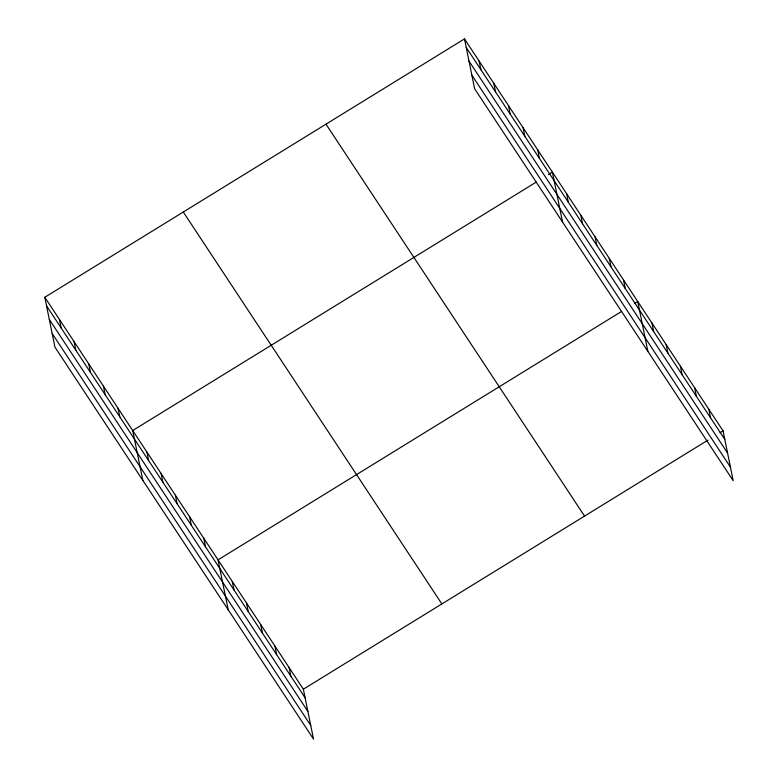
<?xml version="1.0" encoding="UTF-8"?>
<svg xmlns="http://www.w3.org/2000/svg" width="778" height="778" viewBox="0 0 778 778"><rect width="100%" height="100%" fill="white"/><g stroke="black" fill="none" stroke-linecap="round" stroke-linejoin="round"><path stroke-width="1.17" d="M44.803 297.274L303.362 689.201L313.515 739.1L54.946 347.163L44.803 297.274L464.485 38.9L723.054 430.837L733.197 480.726L474.638 88.799L464.485 38.9M536.343 182.042L132.707 430.526L142.86 480.425M548.383 174.632L552.399 172.162L562.552 222.051M621.671 311.385L218.035 559.868L228.187 609.758M634.712 303.352L637.727 301.494L647.87 351.393M303.362 689.201L707.999 440.105M720.039 432.685L723.054 430.837M466.226 47.458L724.795 439.395M468.998 61.102L727.566 453.029M471.857 75.155L730.425 467.092M325.992 124.159L584.55 516.096M183.297 212.005L441.865 603.942M46.544 305.832L305.102 697.769M49.315 319.466L307.884 711.403M52.175 333.529L310.743 725.456M708.826 409.277L710.567 417.835M694.608 387.726L696.349 396.284M680.39 366.166L682.131 374.724M666.163 344.605L667.903 353.163M651.945 323.055L653.685 331.613M623.499 279.944L625.24 288.502M609.281 258.384L611.022 266.942M595.063 236.823L596.804 245.381M580.835 215.273L582.576 223.831M566.617 193.712L568.358 202.27M537.744 149.95L539.485 158.508M523.088 127.738L524.829 136.296M508.442 105.526L510.183 114.084M493.787 83.324L495.528 91.882M479.131 61.112L480.882 69.67M289.144 667.65L290.884 676.208M274.926 646.09L276.667 654.648M260.698 624.54L262.439 633.097M246.48 602.979L248.221 611.537M232.262 581.419L234.003 589.987M203.817 538.308L205.557 546.866M189.599 516.757L191.339 525.315M175.371 495.197L177.112 503.755M161.153 473.646L162.894 482.204M146.935 452.086L148.676 460.644M118.062 408.324L119.802 416.882M103.406 386.112L105.147 394.67M88.75 363.9L90.501 372.458M74.105 341.688L75.845 350.246M59.449 319.476L61.19 328.044"/></g></svg>
